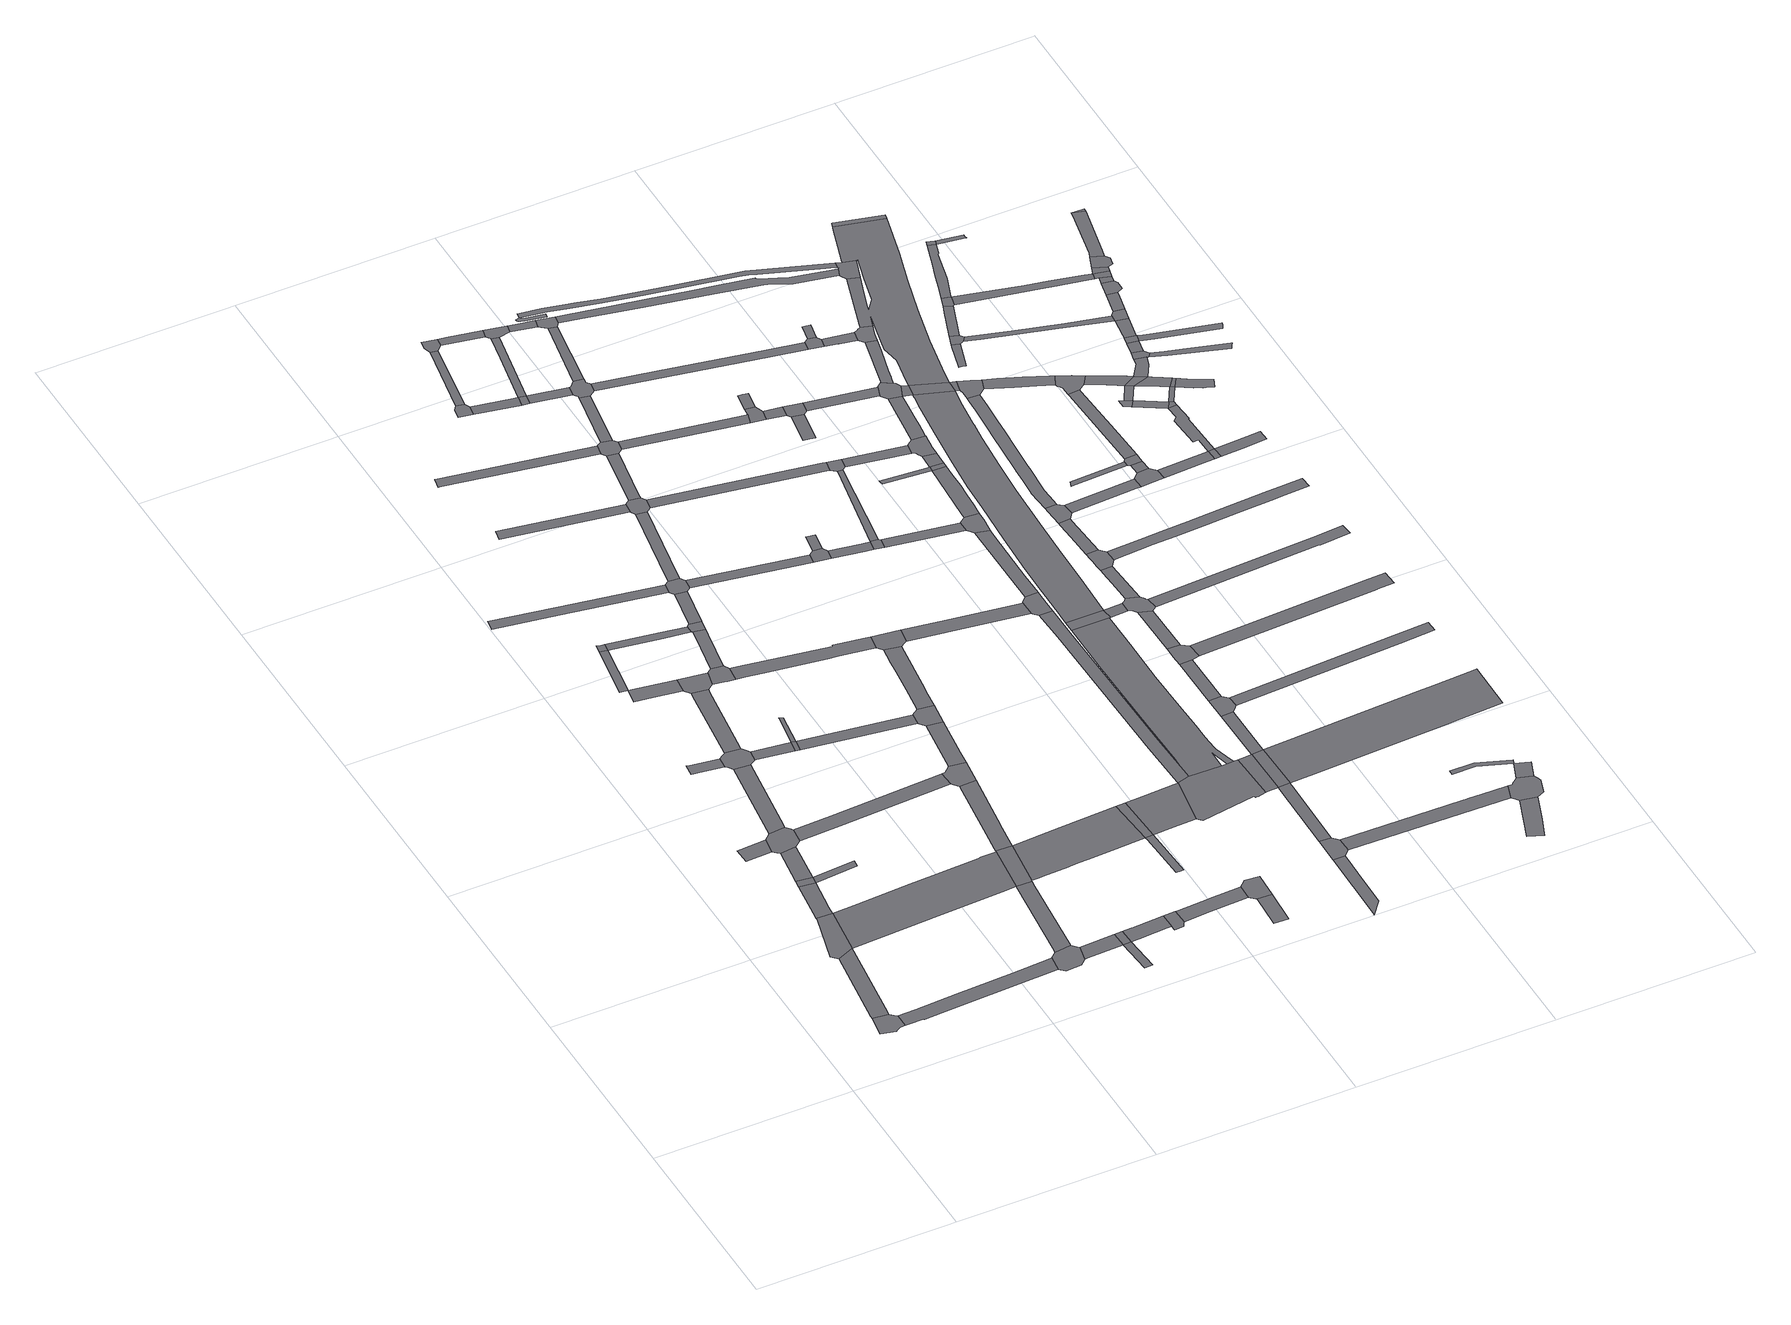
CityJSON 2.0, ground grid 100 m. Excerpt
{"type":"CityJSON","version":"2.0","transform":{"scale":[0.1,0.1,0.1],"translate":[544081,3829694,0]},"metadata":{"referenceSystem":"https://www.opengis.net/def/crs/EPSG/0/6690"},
"CityObjects":{
"road1":{"type":"Road","geometry":[{"type":"MultiSurface","lod":"1","boundaries":[[[0,1,2,3,4,5,6,7,8,9,10]]]}]},
"road2":{"type":"Road","attributes":{"RoadStructureAttribute.sectionType":"1"},"geometry":[{"type":"MultiSurface","lod":"1","boundaries":[[[11,12,13,14,15,0,10]]]}]},
"road3":{"type":"Road","geometry":[{"type":"MultiSurface","lod":"1","boundaries":[[[16,17,18,14,13,19,20]]]}]},
"road4":{"type":"Road","attributes":{"RoadStructureAttribute.sectionType":"1"},"geometry":[{"type":"MultiSurface","lod":"1","boundaries":[[[21,22,23,16,20,24,25,26]]]}]},
"road5":{"type":"Road","attributes":{"RoadStructureAttribute.sectionType":"1"},"geometry":[{"type":"MultiSurface","lod":"1","boundaries":[[[27,28,29,30,31]]]}]},
"road6":{"type":"Road","geometry":[{"type":"MultiSurface","lod":"1","boundaries":[[[32,21,26,33]]]}]},
"road7":{"type":"Road","attributes":{"RoadStructureAttribute.sectionType":"1"},"geometry":[{"type":"MultiSurface","lod":"1","boundaries":[[[34,35,36,37,38,8,7,39,40,41,42,43,44,45,46]]]}]},
"road8":{"type":"Road","attributes":{"RoadStructureAttribute.sectionType":"1"},"geometry":[{"type":"MultiSurface","lod":"1","boundaries":[[[47,48,49,32,33]]]}]},
"road9":{"type":"Road","geometry":[{"type":"MultiSurface","lod":"1","boundaries":[[[50,51,52,27,31,53,49,48,54,55]]]}]},
"road10":{"type":"Road","geometry":[{"type":"MultiSurface","lod":"1","boundaries":[[[56,57,33,26]]]}]},
"road11":{"type":"Road","attributes":{"RoadStructureAttribute.sectionType":"1"},"geometry":[{"type":"MultiSurface","lod":"1","boundaries":[[[58,59,60,61,62,63,64]]]}]},
"road12":{"type":"Road","attributes":{"RoadStructureAttribute.sectionType":"1"},"geometry":[{"type":"MultiSurface","lod":"1","boundaries":[[[65,66,52,51,67,68]]]}]},
"road13":{"type":"Road","attributes":{"RoadStructureAttribute.sectionType":"1"},"geometry":[{"type":"MultiSurface","lod":"1","boundaries":[[[69,70,71,72,73,74,19,13,75,76,77,78]]]}]},
"road14":{"type":"Road","geometry":[{"type":"MultiSurface","lod":"1","boundaries":[[[79,80,81,82,64,63,83,84,65,68,85,86,87,88,89,90,91,92,93,94]]]}]},
"road15":{"type":"Road","attributes":{"RoadStructureAttribute.sectionType":"1"},"geometry":[{"type":"MultiSurface","lod":"1","boundaries":[[[95,96,97,98]]]}]},
"road16":{"type":"Road","attributes":{"RoadStructureAttribute.sectionType":"1"},"geometry":[{"type":"MultiSurface","lod":"1","boundaries":[[[97,99,100,101,102,103]]]}]},
"road17":{"type":"Road","geometry":[{"type":"MultiSurface","lod":"1","boundaries":[[[104,105,95,98,106]]]}]},
"road18":{"type":"Road","attributes":{"RoadStructureAttribute.sectionType":"1"},"geometry":[{"type":"MultiSurface","lod":"1","boundaries":[[[107,108,109,79,94,110,111,112]]]}]},
"road19":{"type":"Road","geometry":[{"type":"MultiSurface","lod":"1","boundaries":[[[113,114,115,34,46,116,117,118,119,120]]]}]},
"road20":{"type":"Road","attributes":{"RoadStructureAttribute.sectionType":"1"},"geometry":[{"type":"MultiSurface","lod":"1","boundaries":[[[89,88,121,122]]]}]},
"road21":{"type":"Road","attributes":{"RoadStructureAttribute.sectionType":"1"},"geometry":[{"type":"MultiSurface","lod":"1","boundaries":[[[123,124,55,54,125,126,127]]]}]},
"road22":{"type":"Road","attributes":{"RoadStructureAttribute.sectionType":"1"},"geometry":[{"type":"MultiSurface","lod":"1","boundaries":[[[128,129,130,131,132,133]]]}]},
"road23":{"type":"Road","geometry":[{"type":"MultiSurface","lod":"1","boundaries":[[[103,102,107,112,134,135]]]}]},
"road24":{"type":"Road","attributes":{"RoadStructureAttribute.sectionType":"1"},"geometry":[{"type":"MultiSurface","lod":"1","boundaries":[[[78,136,137,138,115,114,139,140]]]}]},
"road25":{"type":"Road","geometry":[{"type":"MultiSurface","lod":"1","boundaries":[[[141,142,122,121,143,144]]]}]},
"road26":{"type":"Road","attributes":{"RoadStructureAttribute.sectionType":"1"},"geometry":[{"type":"MultiSurface","lod":"1","boundaries":[[[145,120,119,146,147]]]}]},
"road27":{"type":"Road","attributes":{"RoadStructureAttribute.sectionType":"1"},"geometry":[{"type":"MultiSurface","lod":"1","boundaries":[[[148,106,98,149,150,151]]]}]},
"road28":{"type":"Road","geometry":[{"type":"MultiSurface","lod":"1","boundaries":[[[152,153,154,155,141,144]]]}]},
"road29":{"type":"Road","geometry":[{"type":"MultiSurface","lod":"1","boundaries":[[[156,157,135,134,158,159,160,161,162,163]]]}]},
"road30":{"type":"Road","geometry":[{"type":"MultiSurface","lod":"1","boundaries":[[[164,165,166,147]]]}]},
"road31":{"type":"Road","geometry":[{"type":"MultiSurface","lod":"1","boundaries":[[[167,69,78,140,168,169,170]]]}]},
"road32":{"type":"Road","geometry":[{"type":"MultiSurface","lod":"1","boundaries":[[[171,145,147,166]]]}]},
"road33":{"type":"Road","attributes":{"RoadStructureAttribute.sectionType":"1"},"geometry":[{"type":"MultiSurface","lod":"1","boundaries":[[[172,173,174,156,163,175,176]]]}]},
"road34":{"type":"Road","geometry":[{"type":"MultiSurface","lod":"1","boundaries":[[[177,151,150,172,176,178]]]}]},
"road35":{"type":"Road","attributes":{"RoadStructureAttribute.sectionType":"1"},"geometry":[{"type":"MultiSurface","lod":"1","boundaries":[[[179,144,143,180,181]]]}]},
"road36":{"type":"Road","attributes":{"RoadStructureAttribute.sectionType":"1"},"geometry":[{"type":"MultiSurface","lod":"1","boundaries":[[[182,183,184,171,166,185,186,187,188,189]]]}]},
"road37":{"type":"Road","attributes":{"RoadStructureAttribute.sectionType":"1"},"geometry":[{"type":"MultiSurface","lod":"1","boundaries":[[[190,191,192,193,194,195,196,197,167,170]]]}]},
"road38":{"type":"Road","attributes":{"RoadStructureAttribute.sectionType":"1"},"geometry":[{"type":"MultiSurface","lod":"1","boundaries":[[[198,199,177,178,200]]]}]},
"road39":{"type":"Road","attributes":{"RoadStructureAttribute.sectionType":"1"},"geometry":[{"type":"MultiSurface","lod":"1","boundaries":[[[201,202,203,204]]]}]},
"road40":{"type":"Road","geometry":[{"type":"MultiSurface","lod":"1","boundaries":[[[205,133,132,198,200,206,207,208]]]}]},
"road41":{"type":"Road","geometry":[{"type":"MultiSurface","lod":"1","boundaries":[[[209,210,123,127,194,193,211]]]}]},
"road42":{"type":"Road","geometry":[{"type":"MultiSurface","lod":"1","boundaries":[[[212,182,189,213,214,215,216]]]}]},
"road43":{"type":"Road","attributes":{"RoadStructureAttribute.sectionType":"1"},"geometry":[{"type":"MultiSurface","lod":"1","boundaries":[[[217,218,219,220,221,222]]]}]},
"road44":{"type":"Road","attributes":{"RoadStructureAttribute.sectionType":"1"},"geometry":[{"type":"MultiSurface","lod":"1","boundaries":[[[223,224,225,226,227,161,160,228,229,230,231,232,233,234,235,236]]]}]},
"road45":{"type":"Road","attributes":{"RoadStructureAttribute.sectionType":"1"},"geometry":[{"type":"MultiSurface","lod":"1","boundaries":[[[237,238,170,169,239,240,241,242,243,244,245,246,247]]]}]},
"road46":{"type":"Road","attributes":{"RoadStructureAttribute.sectionType":"1"},"geometry":[{"type":"MultiSurface","lod":"1","boundaries":[[[248,209,211,249,250]]]}]},
"road47":{"type":"Road","attributes":{"RoadStructureAttribute.sectionType":"1"},"geometry":[{"type":"MultiSurface","lod":"1","boundaries":[[[251,252,205,208,253,254]]]}]},
"road48":{"type":"Road","geometry":[{"type":"MultiSurface","lod":"1","boundaries":[[[255,256,257,258,259,260]]]}]},
"road49":{"type":"Road","geometry":[{"type":"MultiSurface","lod":"1","boundaries":[[[261,181,180,248,250,262]]]}]},
"road50":{"type":"Road","attributes":{"RoadStructureAttribute.sectionType":"1"},"geometry":[{"type":"MultiSurface","lod":"1","boundaries":[[[263,264,265,266,267,212,216,268,269]]]}]},
"road51":{"type":"Road","attributes":{"RoadStructureAttribute.sectionType":"1"},"geometry":[{"type":"MultiSurface","lod":"1","boundaries":[[[270,271,255,260,272,273,274]]]}]},
"road52":{"type":"Road","geometry":[{"type":"MultiSurface","lod":"1","boundaries":[[[275,204,203,251,254,276,277,278]]]}]},
"road53":{"type":"Road","attributes":{"RoadStructureAttribute.sectionType":"1"},"geometry":[{"type":"MultiSurface","lod":"1","boundaries":[[[279,280,259,258,281,282]]]}]},
"road54":{"type":"Road","attributes":{"RoadStructureAttribute.sectionType":"1"},"geometry":[{"type":"MultiSurface","lod":"1","boundaries":[[[283,284,285,286,287,288,247]]]}]},
"road55":{"type":"Road","attributes":{"RoadStructureAttribute.sectionType":"1"},"geometry":[{"type":"MultiSurface","lod":"1","boundaries":[[[207,206,289,290]]]}]},
"road56":{"type":"Road","attributes":{"RoadStructureAttribute.sectionType":"1"},"geometry":[{"type":"MultiSurface","lod":"1","boundaries":[[[291,292,293,294,295,296,261,262,297,298,299,300,301]]]}]},
"road57":{"type":"Road","attributes":{"RoadStructureAttribute.sectionType":"1"},"geometry":[{"type":"MultiSurface","lod":"1","boundaries":[[[302,303,275,278,304,305]]]}]},
"road58":{"type":"Road","geometry":[{"type":"MultiSurface","lod":"1","boundaries":[[[306,307,308,270,274,309,310]]]}]},
"road59":{"type":"Road","geometry":[{"type":"MultiSurface","lod":"1","boundaries":[[[311,237,247,288]]]}]},
"road60":{"type":"Road","geometry":[{"type":"MultiSurface","lod":"1","boundaries":[[[282,281,312,313]]]}]},
"road61":{"type":"Road","attributes":{"RoadStructureAttribute.sectionType":"1"},"geometry":[{"type":"MultiSurface","lod":"1","boundaries":[[[314,315,316,317,318]]]}]},
"road62":{"type":"Road","geometry":[{"type":"MultiSurface","lod":"1","boundaries":[[[236,235,319,291,301,320,321,322]]]}]},
"road63":{"type":"Road","geometry":[{"type":"MultiSurface","lod":"1","boundaries":[[[323,324,263,269,325,314,318,326]]]}]},
"road64":{"type":"Road","geometry":[{"type":"MultiSurface","lod":"1","boundaries":[[[327,222,221,302,305,328,329,330]]]}]},
"road65":{"type":"Road","attributes":{"RoadStructureAttribute.sectionType":"1"},"geometry":[{"type":"MultiSurface","lod":"1","boundaries":[[[331,310,309,332,333]]]}]},
"road66":{"type":"Road","attributes":{"RoadStructureAttribute.sectionType":"1"},"geometry":[{"type":"MultiSurface","lod":"1","boundaries":[[[334,313,312,335,336]]]}]},
"road67":{"type":"Road","attributes":{"RoadStructureAttribute.sectionType":"1"},"geometry":[{"type":"MultiSurface","lod":"1","boundaries":[[[337,338,282,313,339]]]}]},
"road68":{"type":"Road","attributes":{"RoadStructureAttribute.sectionType":"1"},"geometry":[{"type":"MultiSurface","lod":"1","boundaries":[[[340,341,342,343,311,288,344,345,346,347]]]}]},
"road69":{"type":"Road","attributes":{"RoadStructureAttribute.sectionType":"1"},"geometry":[{"type":"MultiSurface","lod":"1","boundaries":[[[348,327,330,349]]]}]},
"road70":{"type":"Road","geometry":[{"type":"MultiSurface","lod":"1","boundaries":[[[350,290,289,351,352,353]]]}]},
"road71":{"type":"Road","geometry":[{"type":"MultiSurface","lod":"1","boundaries":[[[333,332,354,337,339,355,356,357]]]}]},
"road72":{"type":"Road","geometry":[{"type":"MultiSurface","lod":"1","boundaries":[[[358,359,336,335,360,348,349,361,362,363,364]]]}]},
"road73":{"type":"Road","geometry":[{"type":"MultiSurface","lod":"1","boundaries":[[[365,366,350,353]]]}]},
"road74":{"type":"Road","attributes":{"RoadStructureAttribute.sectionType":"1"},"geometry":[{"type":"MultiSurface","lod":"1","boundaries":[[[367,277,276,368,369,370]]]}]},
"road75":{"type":"Road","attributes":{"RoadStructureAttribute.sectionType":"1"},"geometry":[{"type":"MultiSurface","lod":"1","boundaries":[[[371,372,352,351,373,374,375]]]}]},
"road76":{"type":"Road","attributes":{"RoadStructureAttribute.sectionType":"1"},"geometry":[{"type":"MultiSurface","lod":"1","boundaries":[[[376,357,356,377,378,379]]]}]},
"road77":{"type":"Road","attributes":{"RoadStructureAttribute.sectionType":"1"},"geometry":[{"type":"MultiSurface","lod":"1","boundaries":[[[380,358,364,381]]]}]},
"road78":{"type":"Road","attributes":{"RoadStructureAttribute.sectionType":"1"},"geometry":[{"type":"MultiSurface","lod":"1","boundaries":[[[382,329,328,383,384]]]}]},
"road79":{"type":"Road","attributes":{"RoadStructureAttribute.sectionType":"1"},"geometry":[{"type":"MultiSurface","lod":"1","boundaries":[[[385,386,322,321,387,388,389,390]]]}]},
"road80":{"type":"Road","geometry":[{"type":"MultiSurface","lod":"1","boundaries":[[[391,340,347,392,393,394,395,396,397,398,399,400,401,402,403,404,405,406]]]}]},
"road81":{"type":"Road","attributes":{"RoadStructureAttribute.sectionType":"1"},"geometry":[{"type":"MultiSurface","lod":"1","boundaries":[[[407,408,409,410,411,412]]]}]},
"road82":{"type":"Road","geometry":[{"type":"MultiSurface","lod":"1","boundaries":[[[413,414,415,416,417,418,419,420,421,422,423]]]}]},
"road83":{"type":"Road","geometry":[{"type":"MultiSurface","lod":"1","boundaries":[[[379,378,380,381,424,425]]]}]},
"road84":{"type":"Road","geometry":[{"type":"MultiSurface","lod":"1","boundaries":[[[426,375,374,427,428,429]]]}]},
"road85":{"type":"Road","geometry":[{"type":"MultiSurface","lod":"1","boundaries":[[[430,407,412,431,432,433,434,435]]]}]},
"road86":{"type":"Road","attributes":{"RoadStructureAttribute.sectionType":"1"},"geometry":[{"type":"MultiSurface","lod":"1","boundaries":[[[436,437,438,439,440,441,442,443,340,391]]]}]},
"road87":{"type":"Road","attributes":{"RoadStructureAttribute.sectionType":"1"},"geometry":[{"type":"MultiSurface","lod":"1","boundaries":[[[444,445,446,447,448,430,435]]]}]},
"road88":{"type":"Road","attributes":{"RoadStructureAttribute.sectionType":"1"},"geometry":[{"type":"MultiSurface","lod":"1","boundaries":[[[449,426,429,450]]]}]},
"road89":{"type":"Road","geometry":[{"type":"MultiSurface","lod":"1","boundaries":[[[451,452,401,400,453,454,447]]]}]},
"road90":{"type":"Road","attributes":{"function":"1","RoadStructureAttribute.sectionType":"7"},"geometry":[{"type":"MultiSurface","lod":"1","boundaries":[[[455,456,457,458,459,460,391,406,461,462,463,404,403,464,465,466,467,468,469,470,471,472,473,474]]]}]},
"road91":{"type":"Road","attributes":{"RoadStructureAttribute.sectionType":"1"},"geometry":[{"type":"MultiSurface","lod":"1","boundaries":[[[475,428,427,476,477]]]}]},
"road92":{"type":"Road","geometry":[{"type":"MultiSurface","lod":"1","boundaries":[[[478,451,447,446]]]}]},
"road93":{"type":"Road","geometry":[{"type":"MultiSurface","lod":"1","boundaries":[[[479,384,383,480,481,482]]]}]},
"road94":{"type":"Road","geometry":[{"type":"MultiSurface","lod":"1","boundaries":[[[483,484,390,389,485,439,438,486,487,488,489,490]]]}]},
"road95":{"type":"Road","geometry":[{"type":"MultiSurface","lod":"1","boundaries":[[[370,369,491,449,450,492,493]]]}]},
"road96":{"type":"Road","geometry":[{"type":"MultiSurface","lod":"1","boundaries":[[[494,495,496,479,482]]]}]},
"road97":{"type":"Road","attributes":{"RoadStructureAttribute.sectionType":"1"},"geometry":[{"type":"MultiSurface","lod":"1","boundaries":[[[497,498,362,361,499,500,501]]]}]},
"road98":{"type":"Road","geometry":[{"type":"MultiSurface","lod":"1","boundaries":[[[502,503,504,451,478,505,506]]]}]},
"road99":{"type":"Road","attributes":{"RoadStructureAttribute.sectionType":"1"},"geometry":[{"type":"MultiSurface","lod":"1","boundaries":[[[481,480,507,508]]]}]},
"road100":{"type":"Road","geometry":[{"type":"MultiSurface","lod":"1","boundaries":[[[509,510,511,512,513]]]}]},
"road101":{"type":"Road","geometry":[{"type":"MultiSurface","lod":"1","boundaries":[[[514,455,474,515,516]]]}]},
"road102":{"type":"Road","attributes":{"RoadStructureAttribute.sectionType":"1"},"geometry":[{"type":"MultiSurface","lod":"1","boundaries":[[[517,483,490,518,519,520,521,522]]]}]},
"road103":{"type":"Road","geometry":[{"type":"MultiSurface","lod":"1","boundaries":[[[523,524,525,526,502,506,527,528,529,530]]]}]},
"road104":{"type":"Road","geometry":[{"type":"MultiSurface","lod":"1","boundaries":[[[508,507,509,513,531,532]]]}]},
"road105":{"type":"Road","attributes":{"RoadStructureAttribute.sectionType":"1"},"geometry":[{"type":"MultiSurface","lod":"1","boundaries":[[[533,534,526,525]]]}]},
"road106":{"type":"Road","geometry":[{"type":"MultiSurface","lod":"1","boundaries":[[[535,536,537,477,476,538,539,517,522,540,541]]]}]},
"road107":{"type":"Road","attributes":{"RoadStructureAttribute.sectionType":"1"},"geometry":[{"type":"MultiSurface","lod":"1","boundaries":[[[493,492,542,543,544]]]}]},
"road108":{"type":"Road","geometry":[{"type":"MultiSurface","lod":"1","boundaries":[[[545,546,547,548,549,550,551,552]]]}]},
"road109":{"type":"Road","geometry":[{"type":"MultiSurface","lod":"1","boundaries":[[[553,516,515,554]]]}]},
"road110":{"type":"Road","geometry":[{"type":"MultiSurface","lod":"1","boundaries":[[[555,556,557,534,533,558,559]]]}]},
"road111":{"type":"Road","attributes":{"RoadStructureAttribute.sectionType":"1"},"geometry":[{"type":"MultiSurface","lod":"1","boundaries":[[[560,561,562,563,433,432,564,565]]]}]},
"road112":{"type":"Road","attributes":{"RoadStructureAttribute.sectionType":"1"},"geometry":[{"type":"MultiSurface","lod":"1","boundaries":[[[551,566,535,541,567,568,569,570,571,572,573]]]}]},
"road113":{"type":"Road","attributes":{"RoadStructureAttribute.sectionType":"1"},"geometry":[{"type":"MultiSurface","lod":"1","boundaries":[[[574,556,555,575]]]}]},
"road114":{"type":"Road","geometry":[{"type":"MultiSurface","lod":"1","boundaries":[[[576,577,553,554,578,579,574,575,580,581,582,583,584,585,586]]]}]},
"road115":{"type":"Road","attributes":{"RoadStructureAttribute.sectionType":"1"},"geometry":[{"type":"MultiSurface","lod":"1","boundaries":[[[587,588,589,590,591,592,593,594,595,596,422,597,598,599,600,601,602,603,604,605,606,607,608,609]]]}]},
"road116":{"type":"Road","geometry":[{"type":"MultiSurface","lod":"1","boundaries":[[[552,551,573,610]]]}]},
"road117":{"type":"Road","attributes":{"RoadStructureAttribute.sectionType":"1"},"geometry":[{"type":"MultiSurface","lod":"1","boundaries":[[[611,532,531,612,613,614]]]}]},
"road118":{"type":"Road","attributes":{"RoadStructureAttribute.sectionType":"1"},"geometry":[{"type":"MultiSurface","lod":"1","boundaries":[[[615,616,552,610,617,618]]]}]},
"road119":{"type":"Road","attributes":{"RoadStructureAttribute.sectionType":"1"},"geometry":[{"type":"MultiSurface","lod":"1","boundaries":[[[619,620,621,622,576,586]]]}]},
"road120":{"type":"Road","geometry":[{"type":"MultiSurface","lod":"1","boundaries":[[[623,624,544,543,625,626,627,628,615,618,629,630,631,632,633,634]]]}]},
"road121":{"type":"Road","attributes":{"RoadStructureAttribute.sectionType":"1"},"geometry":[{"type":"MultiSurface","lod":"1","boundaries":[[[635,636,637,638,639,640,641,642,643,644,645,646,647,648,425,424,649,650,651,652,653,654,655,656,657,658,659,660,661]]]}]},
"road122":{"type":"Road","attributes":{"function":"1","RoadStructureAttribute.sectionType":"7"},"geometry":[{"type":"MultiSurface","lod":"1","boundaries":[[[662,663,664,665,666,667,668,669,670,671,672,673,674,675,676,514,516,677,678,679,680,681,682,683,684,685,686,687,688,689]]]}]},
"road123":{"type":"Road","geometry":[{"type":"MultiSurface","lod":"1","boundaries":[[[690,691,692,693,694,620,619,695,696]]]}]},
"road124":{"type":"Road","attributes":{"RoadStructureAttribute.sectionType":"1"},"geometry":[{"type":"MultiSurface","lod":"1","boundaries":[[[697,698,699,700,701,691,690]]]}]},
"road125":{"type":"Road","attributes":{"RoadStructureAttribute.sectionType":"1"},"geometry":[{"type":"MultiSurface","lod":"1","boundaries":[[[702,703,704,623,634,705,706,707,708,709,710]]]}]},
"road126":{"type":"Road","geometry":[{"type":"MultiSurface","lod":"1","boundaries":[[[711,712,713,714,715,699,698,716,717,718]]]}]},
"road127":{"type":"Road","geometry":[{"type":"MultiSurface","lod":"1","boundaries":[[[719,501,500,720,721,722]]]}]},
"road128":{"type":"Road","attributes":{"RoadStructureAttribute.sectionType":"1"},"geometry":[{"type":"MultiSurface","lod":"1","boundaries":[[[723,724,725,726,727,728,478,446,729,730,731,732]]]}]},
"road129":{"type":"Road","geometry":[{"type":"MultiSurface","lod":"1","boundaries":[[[733,614,613,734,702,710,735,736,737,738]]]}]},
"road130":{"type":"Road","geometry":[{"type":"MultiSurface","lod":"1","boundaries":[[[739,740,741,719,722]]]}]},
"road131":{"type":"Road","attributes":{"RoadStructureAttribute.sectionType":"1"},"geometry":[{"type":"MultiSurface","lod":"1","boundaries":[[[742,743,744,745,746,747]]]}]},
"road132":{"type":"Road","attributes":{"RoadStructureAttribute.sectionType":"1"},"geometry":[{"type":"MultiSurface","lod":"1","boundaries":[[[748,735,710,749,750,751,662,752]]]}]},
"road133":{"type":"Road","attributes":{"RoadStructureAttribute.sectionType":"1"},"geometry":[{"type":"MultiSurface","lod":"1","boundaries":[[[753,721,720,754,755,756,757,758]]]}]},
"road134":{"type":"Road","attributes":{"RoadStructureAttribute.sectionType":"1"},"geometry":[{"type":"MultiSurface","lod":"1","boundaries":[[[759,760,733,738,761,762,763,764,765,766]]]}]},
"road135":{"type":"Road","attributes":{"RoadStructureAttribute.sectionType":"1"},"geometry":[{"type":"MultiSurface","lod":"1","boundaries":[[[767,768,769,770,771,772,773,774,775,776,777,778,779,714,713,780,781,782,783,784,785,786,787,788,789]]]}]},
"road136":{"type":"Road","attributes":{"RoadStructureAttribute.sectionType":"1"},"geometry":[{"type":"MultiSurface","lod":"1","boundaries":[[[790,791,792,793,794,795]]]}]},
"road137":{"type":"Road","attributes":{"RoadStructureAttribute.sectionType":"1"},"geometry":[{"type":"MultiSurface","lod":"1","boundaries":[[[796,797,530,529,798,799]]]}]},
"road138":{"type":"Road","geometry":[{"type":"MultiSurface","lod":"1","boundaries":[[[752,662,689,800]]]}]},
"road139":{"type":"Road","geometry":[{"type":"MultiSurface","lod":"1","boundaries":[[[801,802,803,804,565,564,805,742,747,806,807,808,809]]]}]},
"road140":{"type":"Road","attributes":{"RoadStructureAttribute.sectionType":"1"},"geometry":[{"type":"MultiSurface","lod":"1","boundaries":[[[810,811,718,717,812,813]]]}]},
"road141":{"type":"Road","geometry":[{"type":"MultiSurface","lod":"1","boundaries":[[[814,815,816,758,757,759,766,817,818,819]]]}]},
"road142":{"type":"Road","attributes":{"RoadStructureAttribute.sectionType":"1"},"geometry":[{"type":"MultiSurface","lod":"1","boundaries":[[[820,821,822,823,559,558,824,825,826,827]]]}]},
"road143":{"type":"Road","attributes":{"RoadStructureAttribute.sectionType":"1"},"geometry":[{"type":"MultiSurface","lod":"1","boundaries":[[[828,800,689,829,830,831,832,833]]]}]},
"road144":{"type":"Road","attributes":{"RoadStructureAttribute.sectionType":"1"},"geometry":[{"type":"MultiSurface","lod":"1","boundaries":[[[794,801,809,834]]]}]},
"road145":{"type":"Road","attributes":{"RoadStructureAttribute.sectionType":"1"},"geometry":[{"type":"MultiSurface","lod":"1","boundaries":[[[835,836,837,838,839,840]]]}]},
"road146":{"type":"Road","geometry":[{"type":"MultiSurface","lod":"1","boundaries":[[[841,842,843,833,832,844,767,789,845,846,847]]]}]},
"road147":{"type":"Road","attributes":{"RoadStructureAttribute.sectionType":"1"},"geometry":[{"type":"MultiSurface","lod":"1","boundaries":[[[848,849,850,851,583,582,852,853,854,855,856]]]}]},
"road148":{"type":"Road","geometry":[{"type":"MultiSurface","lod":"1","boundaries":[[[857,858,859,860,861,862,863,864]]]}]},
"road149":{"type":"Road","attributes":{"RoadStructureAttribute.sectionType":"1"},"geometry":[{"type":"MultiSurface","lod":"1","boundaries":[[[865,866,867,868,869,870,871,872,696,695,873,874,875,876,877,878,879]]]}]},
"road150":{"type":"Road","geometry":[{"type":"MultiSurface","lod":"1","boundaries":[[[880,881,882,883,810,813,884,885,886]]]}]},
"road151":{"type":"Road","geometry":[{"type":"MultiSurface","lod":"1","boundaries":[[[887,888,889,890,891,892,893,894,895,896,897,898,899,900,901,902,903,904,905,906,907,908,909,814,819,910,911,912,913,914,915,916,917,752,800,918,919,920,921,922,923,924]]]}]},
"road152":{"type":"Road","geometry":[{"type":"MultiSurface","lod":"1","boundaries":[[[925,609,608,926,661,660,927,928,908,907,894,893]]]}]},
"road153":{"type":"Road","attributes":{"RoadStructureAttribute.sectionType":"1"},"geometry":[{"type":"MultiSurface","lod":"1","boundaries":[[[929,930,881,880]]]}]},
"road154":{"type":"Road","geometry":[{"type":"MultiSurface","lod":"1","boundaries":[[[931,932,835,840,930,929]]]}]},
"road155":{"type":"Road","attributes":{"RoadStructureAttribute.sectionType":"1"},"geometry":[{"type":"MultiSurface","lod":"1","boundaries":[[[933,934,935,936,937,938,847,846,939,940,941,942]]]}]},
"road156":{"type":"Road","geometry":[{"type":"MultiSurface","lod":"1","boundaries":[[[943,944,945,946,947,857,864,948,949,950,951,952]]]}]},
"road157":{"type":"Road","attributes":{"RoadStructureAttribute.sectionType":"1"},"geometry":[{"type":"MultiSurface","lod":"1","boundaries":[[[953,954,955,956,957,932,931]]]}]},
"road158":{"type":"Road","attributes":{"RoadStructureAttribute.sectionType":"1"},"geometry":[{"type":"MultiSurface","lod":"1","boundaries":[[[958,959,943,952,960,961,962]]]}]},
"road159":{"type":"Road","attributes":{"RoadStructureAttribute.sectionType":"1"},"geometry":[{"type":"MultiSurface","lod":"1","boundaries":[[[963,886,885,964,965,966]]]}]},
"road160":{"type":"Road","geometry":[{"type":"MultiSurface","lod":"1","boundaries":[[[967,968,958,962,969,970]]]}]},
"road161":{"type":"Road","geometry":[{"type":"MultiSurface","lod":"1","boundaries":[[[971,972,942,941,973,974,975,956,955,976,977]]]}]},
"road162":{"type":"Road","geometry":[{"type":"MultiSurface","lod":"1","boundaries":[[[978,979,887,924,980,981]]]}]},
"road163":{"type":"Road","geometry":[{"type":"MultiSurface","lod":"1","boundaries":[[[982,983,984,985,986]]]}]},
"road164":{"type":"Road","attributes":{"RoadStructureAttribute.sectionType":"1"},"geometry":[{"type":"MultiSurface","lod":"1","boundaries":[[[987,988,989,990,991,967,970,992,993,994,995,996,997,998,999,1000]]]}]},
"road165":{"type":"Road","geometry":[{"type":"MultiSurface","lod":"1","boundaries":[[[1001,963,966,1002]]]}]},
"road166":{"type":"Road","attributes":{"RoadStructureAttribute.sectionType":"1"},"geometry":[{"type":"MultiSurface","lod":"1","boundaries":[[[1003,1004,977,976,1005,1006,1007,1008,1009]]]}]},
"road167":{"type":"Road","attributes":{"RoadStructureAttribute.sectionType":"1"},"geometry":[{"type":"MultiSurface","lod":"1","boundaries":[[[1008,986,985,1010]]]}]},
"road168":{"type":"Road","attributes":{"RoadStructureAttribute.sectionType":"1"},"geometry":[{"type":"MultiSurface","lod":"1","boundaries":[[[1011,1012,950,949,1013,1014,1015,1016]]]}]},
"road169":{"type":"Road","attributes":{"RoadStructureAttribute.sectionType":"1"},"geometry":[{"type":"MultiSurface","lod":"1","boundaries":[[[985,984,1017,1018]]]}]},
"road170":{"type":"Road","attributes":{"RoadStructureAttribute.sectionType":"1"},"geometry":[{"type":"MultiSurface","lod":"1","boundaries":[[[1019,1020,1021,1017,1022,1023,1024,1025,963,1001]]]}]},
"road171":{"type":"Road","geometry":[{"type":"MultiSurface","lod":"1","boundaries":[[[1026,987,1000,1027]]]}]},
"road172":{"type":"Road","geometry":[{"type":"MultiSurface","lod":"1","boundaries":[[[1018,1017,1021,1028]]]}]},
"road173":{"type":"Road","geometry":[{"type":"MultiSurface","lod":"1","boundaries":[[[1009,1008,1010,1029]]]}]},
"road174":{"type":"Road","attributes":{"RoadStructureAttribute.sectionType":"1"},"geometry":[{"type":"MultiSurface","lod":"1","boundaries":[[[1030,1031,1032,1033,1034,1001,1002,1035,1036]]]}]},
"road175":{"type":"Road","attributes":{"RoadStructureAttribute.sectionType":"1"},"geometry":[{"type":"MultiSurface","lod":"1","boundaries":[[[1037,1038,1029,1010,1039,1040,1041,1042]]]}]},
"road176":{"type":"Road","attributes":{"RoadStructureAttribute.sectionType":"1"},"geometry":[{"type":"MultiSurface","lod":"1","boundaries":[[[1041,1018,1028,1043]]]}]},
"road177":{"type":"Road","geometry":[{"type":"MultiSurface","lod":"1","boundaries":[[[1044,1045,1046,1047,1027,1000]]]}]},
"road178":{"type":"Road","attributes":{"RoadStructureAttribute.sectionType":"1"},"geometry":[{"type":"MultiSurface","lod":"1","boundaries":[[[1048,1049,1050,970,969,1051,1052,1053,1054,1055,1056]]]}]},
"road179":{"type":"Road","attributes":{"RoadStructureAttribute.sectionType":"1"},"geometry":[{"type":"MultiSurface","lod":"1","boundaries":[[[1057,1058,1009,1029,1059,1060]]]}]},
"road180":{"type":"Road","geometry":[{"type":"MultiSurface","lod":"1","boundaries":[[[1042,1041,1043,1061]]]}]},
"road181":{"type":"Road","geometry":[{"type":"MultiSurface","lod":"1","boundaries":[[[1062,1057,1060,1063,1064,1065,1066]]]}]},
"road182":{"type":"Road","attributes":{"RoadStructureAttribute.sectionType":"1"},"geometry":[{"type":"MultiSurface","lod":"1","boundaries":[[[1067,1062,1066,1068]]]}]},
"road183":{"type":"Road","geometry":[{"type":"MultiSurface","lod":"1","boundaries":[[[1069,1070,1071,1061,1043,1072,1073,1074,1075,1076,1077,1078]]]}]},
"road184":{"type":"Road","geometry":[{"type":"MultiSurface","lod":"1","boundaries":[[[1079,1067,1068,1080]]]}]},
"road185":{"type":"Road","attributes":{"RoadStructureAttribute.sectionType":"1"},"geometry":[{"type":"MultiSurface","lod":"1","boundaries":[[[1081,1082,1079,1080,1083,1084]]]}]},
"road186":{"type":"Road","geometry":[{"type":"MultiSurface","lod":"1","boundaries":[[[1085,1086,1016,1015,1081,1084,1087]]]}]},
"road187":{"type":"Road","attributes":{"RoadStructureAttribute.sectionType":"1"},"geometry":[{"type":"MultiSurface","lod":"1","boundaries":[[[1088,1085,1087,1089,1090]]]}]},
"road188":{"type":"Road","attributes":{"RoadStructureAttribute.sectionType":"1"},"geometry":[{"type":"MultiSurface","lod":"1","boundaries":[[[1091,1092,1093,1094,1095,1096,1097,1064,1063]]]}]},
"road189":{"type":"Road","geometry":[{"type":"MultiSurface","lod":"1","boundaries":[[[1098,1088,1090,1099,1100,1101]]]}]},
"road190":{"type":"Road","attributes":{"RoadStructureAttribute.sectionType":"1"},"geometry":[{"type":"MultiSurface","lod":"1","boundaries":[[[1102,1103,1104,1105,1106,1107,1108,1109,1080,1068]]]}]},
"road191":{"type":"Road","attributes":{"RoadStructureAttribute.sectionType":"1"},"geometry":[{"type":"MultiSurface","lod":"1","boundaries":[[[1110,1098,1101,1111]]]}]},
"road192":{"type":"Road","geometry":[{"type":"MultiSurface","lod":"1","boundaries":[[[1056,1055,1112,1110,1111,1113]]]}]},
"road193":{"type":"Road","attributes":{"RoadStructureAttribute.sectionType":"1"},"geometry":[{"type":"MultiSurface","lod":"1","boundaries":[[[1114,1115,1116,1056,1113,1117]]]}]},
"road194":{"type":"Road","geometry":[{"type":"MultiSurface","lod":"1","boundaries":[[[1118,1114,1117,1119,1120,1121]]]}]},
"road195":{"type":"Road","attributes":{"RoadStructureAttribute.sectionType":"1"},"geometry":[{"type":"MultiSurface","lod":"1","boundaries":[[[1122,1123,1124,1118,1121,1125,1126]]]}]},
"road196":{"type":"Road","geometry":[{"type":"MultiSurface","lod":"1","boundaries":[[[1122,1126,1127]]]}]}
},
"vertices":[
[300,399,0],[296,371,0],[286,290,0],[357,272,0],[363,276,0],[378,285,0],[385,289,0],[410,290,0],[409,362,0],[405,366,0],[379,389,0],
[381,405,0],[437,841,0],[440,863,0],[356,828,0],[302,414,0],
[392,1118,0],[392,1111,0],[327,857,0],[472,1114,0],[471,1114,0],
[421,1344,0],[397,1158,0],[394,1136,0],[472,1128,0],[476,1159,0],[499,1334,0],
[436,1693,0],[309,1687,0],[289,1686,0],[292,1605,0],[423,1611,0],
[426,1382,0],[504,1372,0],
[1198,399,0],[1181,398,0],[1002,388,0],[713,376,0],[503,366,0],[426,290,0],[505,292,0],[505,289,0],[506,287,0],[614,291,0],[716,296,0],[1182,318,0],[1190,318,0],
[531,1584,0],[532,1590,0],[452,1581,0],
[568,1709,0],[550,1731,0],[469,1723,0],[441,1592,0],[566,1618,0],[576,1698,0],
[716,1350,0],[720,1388,0],
[370,2299,0],[352,2302,0],[344,2241,0],[356,2239,0],[375,2236,0],[501,2219,0],[507,2278,0],
[528,2186,0],[473,1756,0],[552,1747,0],[609,2177,0],
[1310,1154,0],[1235,1151,0],[1220,1150,0],[1007,1140,0],[870,1134,0],[603,1121,0],[733,877,0],[880,884,0],[1229,901,0],[1280,903,0],
[543,2303,0],[543,2301,0],[522,2288,0],[510,2280,0],[504,2218,0],[512,2208,0],[609,2179,0],[631,2192,0],[639,2197,0],[641,2198,0],[648,2259,0],[647,2259,0],[641,2268,0],[623,2293,0],[622,2294,0],[621,2295,0],
[362,3170,0],[317,2882,0],[356,2876,0],[400,3160,0],
[344,2796,0],[373,2792,0],[433,2783,0],[573,2761,0],[582,2842,0],
[391,3205,0],[369,3209,0],[407,3202,0],
[597,2729,0],[595,2710,0],[544,2307,0],[623,2308,0],[673,2700,0],[677,2718,0],
[1340,408,0],[1312,436,0],[1230,424,0],[1216,290,0],[1297,297,0],[1307,306,0],[1325,324,0],[1342,406,0],
[829,2170,0],[838,2231,0],
[1337,1735,0],[769,1707,0],[573,1618,0],[773,1627,0],[1341,1654,0],
[331,3524,0],[16,3579,0],[7,3525,0],[322,3471,0],[822,3386,0],[832,3440,0],
[708,2741,0],[726,2820,0],
[1279,886,0],[1234,458,0],[1231,425,0],[1357,885,0],[1359,901,0],
[841,2233,0],[840,2232,0],[853,2167,0],[862,2229,0],
[1519,413,0],[1342,325,0],[1524,333,0],
[666,3159,0],[659,3120,0],[788,3100,0],[787,3139,0],
[885,2395,0],[876,2399,0],[867,2403,0],[867,2400,0],
[751,2839,0],[750,2837,0],[763,2733,0],[778,2730,0],[816,2725,0],[825,2805,0],[811,2829,0],[809,2831,0],
[1536,148,0],[1576,150,0],[1564,335,0],
[1311,1160,0],[1359,907,0],[1360,907,0],[1391,1157,0],
[1559,415,0],
[795,3099,0],[792,3083,0],[788,3058,0],[846,3048,0],[853,3089,0],
[802,3152,0],[862,3142,0],
[862,2228,0],[1398,2087,0],[1406,2148,0],
[1770,425,0],[1612,417,0],[1608,417,0],[1598,336,0],[1612,337,0],[1618,338,0],[1748,345,0],[1773,346,0],
[1393,1175,0],[1407,1281,0],[1410,1302,0],[1452,1625,0],[1369,1622,0],[1330,1312,0],[1326,1281,0],[1313,1176,0],
[839,3363,0],[804,3159,0],[898,3353,0],
[327,4106,0],[318,4052,0],[919,3950,0],[925,4005,0],
[854,3455,0],[920,3370,0],[925,3424,0],[908,3447,0],
[1388,1764,0],[1356,1736,0],[1468,1753,0],
[1831,428,0],[1773,317,0],[1818,320,0],[1829,339,0],[1835,348,0],
[262,4541,0],[247,4544,0],[238,4491,0],[253,4488,0],[985,4362,0],[995,4415,0],
[1459,2710,0],[1309,2733,0],[1304,2733,0],[1303,2727,0],[866,2798,0],[863,2718,0],[907,2711,0],[940,2706,0],[1243,2661,0],[1298,2654,0],[1447,2632,0],[1469,2628,0],[1470,2628,0],[1482,2707,0],
[1924,1183,0],[1638,1169,0],[1400,908,0],[1417,909,0],[1549,915,0],[1574,916,0],[1607,918,0],[1651,920,0],[1795,927,0],[1902,931,0],[1943,933,0],
[1425,2054,0],[1478,1827,0],[1505,2044,0],
[934,3926,0],[858,3475,0],[911,3466,0],[988,3917,0],
[560,4944,0],[544,4923,0],[534,4870,0],[603,4857,0],[613,4910,0],[600,4935,0],
[1440,2173,0],[1520,2163,0],
[2169,444,0],[2028,437,0],[1970,435,0],[1936,433,0],[1849,429,0],[1973,355,0],[2164,364,0],
[626,5322,0],[573,5020,0],[612,5014,0],[613,5020,0],[661,5315,0],
[950,4022,0],[1011,3934,0],[1021,3989,0],[1004,4013,0],
[832,4869,0],[814,4873,0],[823,4816,0],[833,4869,0],
[1945,921,0],[1949,855,0],[1956,661,0],[1975,661,0],[1994,662,0],[1983,936,0],
[1487,3274,0],[1496,3327,0],
[1493,2602,0],[1492,2592,0],[1488,2561,0],[1481,2508,0],[1473,2442,0],[1458,2316,0],[1530,2243,0],[1540,2317,0],[1570,2550,0],[1573,2573,0],[1574,2585,0],
[1003,4337,0],[954,4043,0],[1007,4034,0],[1058,4328,0],
[621,5400,0],[613,5356,0],[625,5324,0],[688,5341,0],[695,5385,0],
[1971,1185,0],
[860,4809,0],[870,4862,0],
[2194,336,0],[2185,162,0],[2185,156,0],[2258,152,0],[2268,332,0],
[1477,2620,0],[1595,2598,0],[1610,2607,0],[1622,2686,0],
[2202,474,0],[2199,471,0],[2191,338,0],[2275,468,0],
[1020,4431,0],[1081,4345,0],[1088,4399,0],[1072,4419,0],
[736,5377,0],[891,5303,0],[901,5345,0],
[892,4858,0],[1056,4773,0],[1066,4825,0],
[909,5279,0],[884,5144,0],[944,5270,0],
[2243,1198,0],[2239,1198,0],[2222,1197,0],[2083,1190,0],[1997,936,0],[2092,941,0],[2175,944,0],[2204,945,0],
[1072,4742,0],[1124,4733,0],
[1522,3344,0],[1570,3260,0],[1579,3313,0],[1566,3337,0],
[909,5281,0],[946,5271,0],[1003,5282,0],[1011,5323,0],
[1100,4854,0],[1073,4823,0],[1074,4752,0],[1154,4753,0],[1161,4803,0],[1146,4822,0],[1149,4847,0],
[1581,3436,0],[1537,3443,0],
[1834,3853,0],[1825,3798,0],[1839,3795,0],[1849,3850,0],
[1755,3284,0],[1736,3287,0],[1726,3234,0],[1767,3227,0],[1776,3280,0],
[1061,5313,0],[1053,5272,0],[1131,5257,0],[1139,5299,0],
[1167,5225,0],[1207,5215,0],
[1683,4300,0],[1673,4244,0],[1687,4299,0],
[2182,2603,0],[1806,2659,0],[1794,2580,0],[2170,2523,0],[2190,2520,0],[2188,2602,0],
[2304,1215,0],[2217,930,0],[2226,920,0],[2501,962,0],[2504,962,0],[2505,954,0],[2519,954,0],[2521,954,0],[2535,958,0],[2560,964,0],[2551,1217,0],[2535,1216,0],[2530,1216,0],[2497,1214,0],[2481,1214,0],[2468,1213,0],
[2616,417,0],[2610,15,0],[2609,3,0],[2670,77,0],[2672,216,0],[2676,416,0],
[1067,5335,0],[1070,5329,0],[1081,5324,0],[1097,5317,0],[1199,5297,0],[1202,5317,0],[1101,5337,0],[1092,5341,0],[1088,5345,0],[1086,5348,0],[1065,5344,0],
[1223,5239,0],[1231,5281,0],
[1776,3283,0],[1816,3218,0],[1825,3272,0],[1816,3279,0],
[2618,557,0],[2686,426,0],[2708,446,0],[2706,525,0],[2692,541,0],[2678,556,0],
[2296,1498,0],[2284,2324,0],[2282,2492,0],[2216,2492,0],[2221,2324,0],[2233,1571,0],[2235,1467,0],[2243,1206,0],
[2685,950,0],[2685,967,0],[2685,969,0],[2625,966,0],[2625,951,0],
[1866,3772,0],[1891,3770,0],
[2623,1221,0],[2571,1217,0],[2583,965,0],[2615,966,0],
[2298,2336,0],[2295,2060,0],[2302,1613,0],[2308,1345,0],[2306,1297,0],[2305,1229,0],[2468,1219,0],[2471,1322,0],[2475,1302,0],[2523,1237,0],[2515,1265,0],[2497,1327,0],[2496,1342,0],[2492,1417,0],[2491,1509,0],[2487,1662,0],[2482,1884,0],[2484,2131,0],[2484,2296,0],[2484,2334,0],
[1831,3271,0],[2191,3154,0],[2191,3211,0],
[2682,1225,0],
[1692,4336,0],[1746,4232,0],[1756,4288,0],[1741,4329,0],
[2218,2632,0],[2192,2606,0],[2194,2515,0],[2282,2512,0],[2282,2516,0],[2282,2607,0],[2282,2618,0],[2282,2633,0],
[1864,3774,0],[1909,3783,0],[1918,3838,0],
[1755,4426,0],[1731,4430,0],[1706,4433,0],
[1964,4650,0],[1466,4748,0],[1955,4601,0],[2129,4568,0],[2138,4618,0],
[2621,1513,0],[2623,1244,0],[2623,1223,0],[2682,1246,0],[2682,1513,0],
[1839,4216,0],[1848,4273,0],
[1853,4195,0],[1826,4030,0],[1856,4025,0],[1885,4020,0],[1912,4185,0],
[2298,2394,0],[2492,2336,0],[2485,2393,0],
[2218,3122,0],[2281,2761,0],[2281,2873,0],[2283,3002,0],[2286,3094,0],[2286,3107,0],
[2699,1617,0],[2691,1623,0],[2683,1631,0],[2620,1630,0],[2693,1525,0],[2704,1537,0],[2714,1547,0],[2710,1607,0],
[1933,4200,0],[1942,4257,0],
[2681,1913,0],[2618,1912,0],
[2223,3236,0],[2219,3233,0],[2204,3221,0],[2203,3140,0],[2213,3128,0],[2293,3184,0],[2296,3230,0],
[1921,3781,0],[2215,3732,0],[2225,3786,0],
[2231,3612,0],[2003,3628,0],[2000,3629,0],[2002,3618,0],[2005,3606,0],[2229,3585,0],[2242,3583,0],[2244,3611,0],
[2582,2397,0],[2580,2340,0],
[2682,2028,0],[2617,2028,0],[2617,1970,0],[2721,1921,0],[2715,2001,0],
[3414,512,0],[3350,513,0],[3328,513,0],[3319,514,0],[3513,431,0],[3538,509,0],
[2225,3257,0],[2297,3252,0],[2300,3289,0],[2305,3373,0],[2308,3436,0],[2309,3493,0],[2310,3554,0],[2311,3582,0],
[2615,2310,0],[2678,2287,0],
[2609,2420,0],[2597,2405,0],[2592,2335,0],[2600,2328,0],[2686,2294,0],[2691,2298,0],[2702,2308,0],[2694,2368,0],[2687,2377,0],[2684,2380,0],[2670,2398,0],
[2124,5170,0],[2079,5181,0],[1802,5231,0],[1635,5261,0],[1468,5295,0],[1363,5324,0],[1297,5339,0],[1204,5358,0],[1102,5375,0],[1090,5377,0],[1214,5326,0],[1314,5304,0],[1446,5271,0],[1573,5244,0],[1655,5228,0],[1820,5199,0],[2084,5150,0],[2126,5138,0],[2161,5124,0],[2451,5022,0],[2494,5008,0],[2499,5006,0],[2504,5035,0],
[2312,3609,0],
[2282,4201,0],[2253,4145,0],[2268,4142,0],[2286,4200,0],
[2248,3690,0],[2244,3617,0],[2313,3651,0],[2314,3679,0],
[2657,2641,0],[2598,2638,0],[2599,2614,0],[2605,2507,0],
[2257,3811,0],[2230,3791,0],[2228,3729,0],[2233,3719,0],[2235,3717,0],[2237,3712,0],[2315,3719,0],[2315,3721,0],[2315,3724,0],[2316,3738,0],[2320,3775,0],[2324,3806,0],
[2434,5008,0],[2357,5025,0],[2268,5045,0],[2242,5056,0],[2232,5061,0],[2193,5077,0],[2178,5084,0],[2142,5099,0],[2143,5108,0],[1978,5139,0],[1832,5166,0],[1662,5199,0],[1488,5232,0],[1287,5271,0],[1230,5238,0],[1238,5236,0],[1358,5211,0],[1485,5185,0],[1620,5157,0],[1919,5096,0],[2166,5045,0],[2173,5044,0],[2184,5042,0],[2226,5020,0],[2273,4995,0],[2482,4951,0],[2498,4994,0],
[2402,4079,0],[2401,4074,0],[2400,4068,0],[2399,4058,0],[2389,3985,0],[2370,3812,0],[2347,3595,0],[2332,3417,0],[2326,3260,0],[2313,3027,0],[2303,2799,0],[2302,2690,0],[2301,2679,0],[2299,2494,0],[2299,2449,0],[2485,2395,0],[2492,2599,0],[2497,2851,0],[2503,3046,0],[2513,3299,0],[2520,3420,0],[2524,3486,0],[2535,3617,0],[2541,3681,0],[2551,3774,0],[2552,3790,0],[2567,3937,0],[2582,4019,0],
[2651,2767,0],[2591,2764,0],[2593,2734,0],[2594,2708,0],[2596,2671,0],[2682,2676,0],[2679,2737,0],
[2638,2991,0],[2637,3011,0],[2578,3007,0],[2579,2988,0],[2584,2903,0],
[2293,4108,0],[2292,4105,0],[2257,3815,0],[2324,3808,0],[2326,3822,0],[2333,3888,0],[2340,3953,0],[2347,4022,0],[2356,4094,0],
[2654,3106,0],[2652,3107,0],[2630,3128,0],[2572,3125,0],[2573,3103,0],[2660,3041,0],[2663,3045,0],[2657,3106,0],
[2159,4632,0],[2203,4554,0],[2212,4604,0],[2198,4624,0],
[3779,1277,0],[3760,1276,0],[3558,1266,0],[3502,1264,0],[2796,1230,0],[2693,1226,0],[2810,974,0],[3507,1006,0],[3560,1008,0],[3775,1019,0],
[2313,4221,0],[2271,4138,0],[2382,4160,0],[2372,4181,0],[2371,4186,0],[2360,4189,0],
[2215,4710,0],[2195,4713,0],[2175,4717,0],
[3540,396,0],[3454,164,0],[3530,135,0],[3534,146,0],[3568,236,0],[3621,380,0],
[2394,4155,0],[2360,4093,0],[2363,4092,0],[2371,4089,0],[2414,4148,0],
[2276,4592,0],[2266,4542,0],[2270,4542,0],[2270,4540,0],[2353,4522,0],[2364,4576,0],
[2377,4495,0],[2315,4227,0],[2364,4205,0],[2366,4215,0],[2369,4230,0],[2382,4280,0],[2414,4414,0],[2430,4482,0],
[2606,3948,0],[2605,3927,0],[2602,3873,0],[2602,3869,0],[2597,3793,0],[2591,3703,0],[2590,3684,0],[2575,3423,0],[2574,3415,0],[2570,3336,0],[2566,3258,0],[2564,3240,0],[2568,3190,0],[2626,3193,0],[2624,3237,0],[2634,3399,0],[2635,3419,0],[2643,3553,0],[2651,3680,0],[2655,3744,0],[2658,3789,0],[2662,3865,0],[2667,3945,0],
[3477,717,0],[3354,717,0],[3354,692,0],[3472,692,0],[3630,632,0],[3639,655,0],
[3731,1659,0],[3554,1649,0],[3555,1588,0],[3734,1598,0],
[2584,4084,0],
[3596,541,0],[3595,538,0],[3565,513,0],[3562,509,0],[3526,414,0],[3660,399,0],[3686,477,0],[3678,500,0],[3672,517,0],
[3015,3122,0],[2990,3120,0],[2993,3061,0],[3018,3062,0],
[2403,4595,0],[2388,4588,0],[2382,4585,0],[2440,4524,0],[2443,4535,0],[2457,4578,0],
[3716,2045,0],[3633,2042,0],[3630,2041,0],[3550,2038,0],[3551,1958,0],[3633,1962,0],[3636,1962,0],[3719,1966,0],
[2600,4078,0],[2583,4019,0],[2592,4016,0],[2594,4015,0],[2600,4013,0],[2614,4073,0],
[3705,604,0],
[3030,3247,0],[2753,3236,0],[2749,3221,0],[2744,3206,0],[2749,3206,0],[3031,3219,0],
[2688,4044,0],[2677,4048,0],[2674,4050,0],[2608,3995,0],[2693,3966,0],[2701,3972,0],[2722,4032,0],
[3696,2417,0],[3546,2407,0],[3531,2407,0],[3519,2406,0],[3265,2334,0],[3290,2335,0],[3534,2346,0],[3547,2346,0],[3702,2357,0],
[2709,4304,0],[2705,4291,0],[2670,4156,0],[2669,4155,0],[2686,4152,0],[2702,4148,0],[2747,4291,0],[2748,4293,0],
[3682,2785,0],[3543,2778,0],[3508,2776,0],[3304,2766,0],[3196,2761,0],[3096,2756,0],[2978,2751,0],[2851,2745,0],[2887,2687,0],[3001,2692,0],[3165,2699,0],[3319,2707,0],[3510,2715,0],[3543,2717,0],[3685,2725,0],
[3105,3156,0],[3045,3153,0],[3036,3143,0],[3025,3132,0],[3084,3065,0],[3137,3067,0],[3134,3128,0],
[2606,5258,0],[2605,5254,0],[2604,5251,0],[2590,5204,0],[2567,5130,0],[2535,5031,0],[2533,5024,0],[2596,5007,0],[2599,5006,0],[2600,5006,0],[2602,5009,0],[2611,5034,0],[2572,4887,0],[2536,4741,0],[2534,4739,0],[2508,4704,0],[2488,4677,0],[2498,4709,0],[2513,4758,0],[2535,4825,0],[2559,4897,0],[2501,4914,0],[2409,4616,0],[2463,4598,0],[2485,4668,0],[2459,4547,0],[2430,4412,0],[2445,4323,0],[2418,4171,0],[2415,4154,0],[2414,4151,0],[2593,4138,0],[2599,4180,0],[2637,4372,0],[2685,4583,0],[2736,4781,0],[2789,4966,0],[2847,5198,0],
[2528,5026,0],[2505,4998,0],[2492,4931,0],[2495,4926,0],
[3103,3213,0],[3043,3210,0],
[3100,3265,0],[3040,3262,0],
[3003,3915,0],[2948,3940,0],[2891,3965,0],[2824,3994,0],[2787,4009,0],[2744,4024,0],[2826,3920,0],[2918,3882,0],[2995,3850,0],[3022,3906,0],
[2728,4360,0],[2720,4338,0],[2719,4335,0],[2717,4329,0],[2713,4318,0],[2760,4298,0],[2768,4301,0],[2785,4326,0],[2779,4334,0],[2770,4345,0],
[3090,3496,0],[3078,3757,0],[3077,3771,0],[3018,3768,0],[3019,3755,0],
[2796,4552,0],[2782,4514,0],[2776,4363,0],[2833,4521,0],[2839,4537,0],
[3395,3139,0],[3158,3068,0],[3340,3077,0],[3397,3080,0],
[2815,4606,0],[2810,4591,0],[2845,4539,0],[2857,4593,0],
[3089,3874,0],[3059,3889,0],[3002,3838,0],[3005,3835,0],[3016,3816,0],[3110,3795,0],[3143,3845,0],
[2616,5282,0],[2615,5282,0],[2853,5223,0],[2619,5281,0],
[3198,3626,0],[3197,3583,0],[3230,3563,0],[3253,3599,0],[3218,3615,0],
[2924,4954,0],[2902,4883,0],[2887,4836,0],[2864,4765,0],[2832,4661,0],[2859,4599,0],[2898,4710,0],[2901,4720,0],[2925,4826,0],[2938,4881,0],[2941,4881,0],[2944,4881,0],[2957,4926,0],[2962,4942,0],
[3425,3141,0],[3428,3081,0],
[3306,3759,0],[3210,3810,0],[3146,3776,0],[3199,3748,0],[3242,3722,0],[3270,3707,0],[3333,3744,0],
[3303,3687,0],
[3226,4201,0],[2991,4266,0],[2843,4277,0],[3169,4188,0],[3429,4116,0],[3434,4153,0],
[3369,3480,0],[3391,3519,0],
[3415,3375,0],[3420,3375,0],[3414,3482,0],[3375,3413,0],[3355,3391,0],[3363,3226,0],[3391,3227,0],
[2931,4977,0],[2969,4965,0],
[3412,3509,0],
[3386,3712,0],
[3662,3152,0],[3539,3146,0],[3499,3145,0],[3459,3143,0],[3429,3141,0],[3540,3086,0],[3664,3094,0],
[3443,3677,0],[3401,3702,0],[3332,3670,0],[3370,3649,0],[3443,3606,0],[3480,3654,0],
[3461,3595,0],
[3098,4920,0],[3102,4919,0],[3100,4931,0],[3099,4942,0],
[3454,4454,0],[3293,4491,0],[3186,4515,0],[3138,4482,0],[3284,4452,0],[3288,4451,0],[3454,4416,0],[3481,4410,0],[3489,4446,0],
[3385,3844,0],[3380,3813,0],[3429,3783,0],[3445,3833,0],
[3493,3646,0],
[3394,3889,0],[3452,3830,0],[3467,3851,0],[3462,3859,0],[3449,3878,0],
[3407,3956,0],[3461,3946,0],
[3625,3570,0],[3534,3621,0],[3510,3636,0],[3466,3592,0],[3535,3552,0],[3559,3540,0],[3571,3533,0],[3584,3527,0],[3619,3514,0],[3640,3561,0],
[3414,3994,0],[3470,3983,0],
[3432,4115,0],[3418,4015,0],[3468,3983,0],[3493,4103,0],
[3454,4178,0],[3435,4154,0],[3507,4167,0],
[3478,4292,0],[3528,4269,0],[3530,4281,0],
[3533,3801,0],[3806,3712,0],[3816,3728,0],[3826,3744,0],[3821,3746,0],[3613,3807,0],[3532,3829,0],
[3494,4370,0],[3560,4297,0],[3562,4342,0],[3550,4359,0],
[3482,3940,0],[3531,3926,0],[3835,3852,0],[3842,3868,0],[3849,3884,0],[3846,3885,0],[3531,3966,0],[3485,3979,0],
[3502,4406,0],[3558,4392,0],
[3491,4408,0],[3566,4427,0],
[3504,4484,0],[3491,4451,0],[3489,4448,0],[3573,4457,0],
[3530,4553,0],[3598,4464,0],[3608,4507,0],[3591,4530,0],
[3595,4857,0],[3592,4837,0],[3541,4580,0],[3600,4569,0],[3656,4839,0],
[3659,4855,0]
]}
